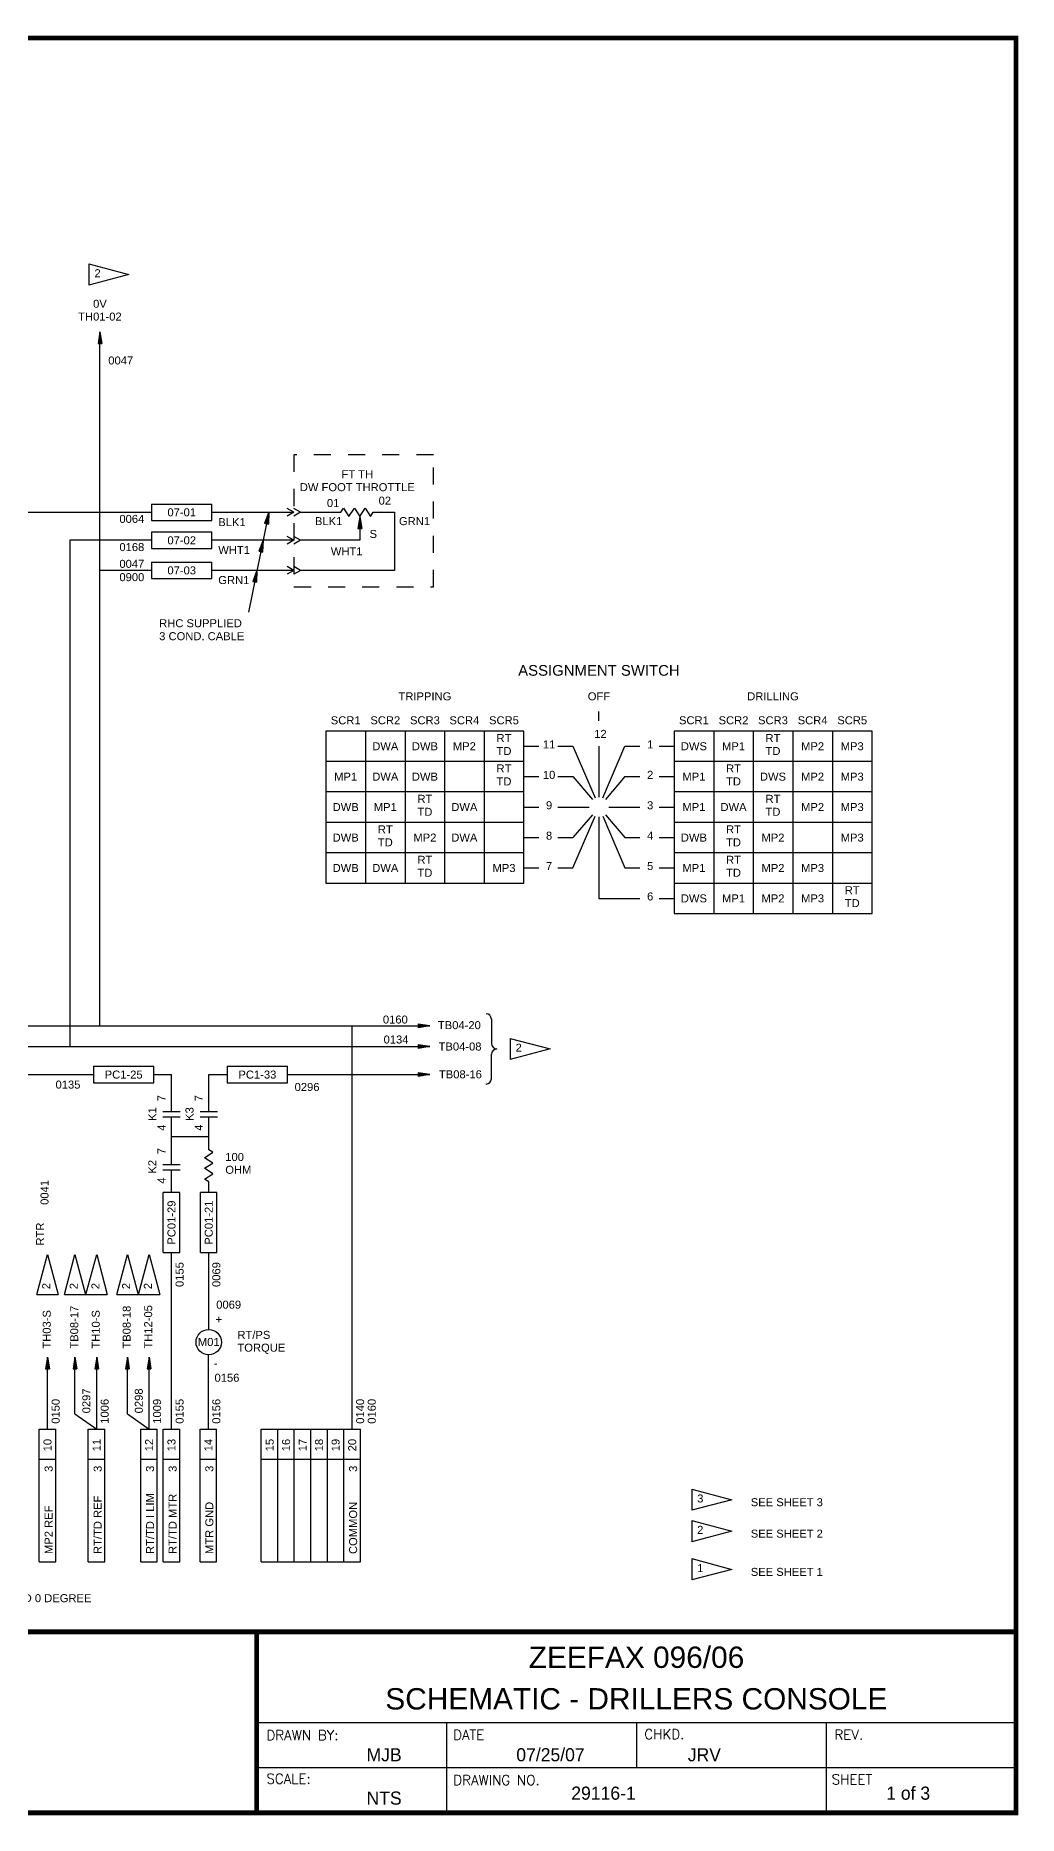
# Model space of a CAD drawing. Extents: x 0.8 to 17.4, y -1.4 to 9.
# Drawn here: x 11.67 to 17.42, y -1.4 to 9.03 of the extents above; entities that cross this region are included whole.
import ezdxf
from ezdxf.enums import TextEntityAlignment as Align

# ---------------------------------------------------------------- set-up
doc = ezdxf.new("R2010")
doc.units = 0
doc.header["$MEASUREMENT"] = 0
doc.linetypes.add('DASHED2', pattern=[0.375, 0.25, -0.125])
doc.layers.get('0').update_dxf_attribs({"linetype": 'CONTINUOUS'})
doc.layers.add('DRAWING', color=7, linetype='CONTINUOUS')
doc.styles.add('A1', font='A1.shx')
doc.styles.add('ROMAND', font='ROMAND.shx')
doc.styles.get("Standard").update_dxf_attribs({"font": 'ARIAL.TTF'})

# ---------------------------------------------------------------- blocks, each defined once
blk = doc.blocks.new('pot_arrow')
blk.add_hatch(color=256).paths.add_polyline_path([(-0.068, 0.011), (-0.068, -0.011), (0, 0)])
for p, q in [((-0.068, 0.011), (-0.068, -0.011)), ((0, 0), (-0.068, 0.011)), ((0, 0), (-0.068, -0.011))]:
    blk.add_line(p, q)
blk = doc.blocks.new('connection')
blk.add_circle((0.074, 0), 0.0744)
blk = doc.blocks.new('npcap')
for p, q in [((0, 0.051), (0, -0.051)), ((0.031, 0.051), (0.031, -0.051))]:
    blk.add_line(p, q)
blk = doc.blocks.new('resistor')
for p, q in [((0, 0), (0.016, 0.025)), ((0.016, 0.025), (0.047, -0.025)), ((0.047, -0.025), (0.08, 0.025)), ((0.08, 0.025), (0.111, -0.025)), ((0.111, -0.025), (0.142, 0.025)), ((0.142, 0.025), (0.174, -0.025)), ((0.174, -0.025), (0.189, 0))]:
    blk.add_line(p, q)

msp = doc.modelspace()

# ---------------------------------------------------------------- linework, layer by layer
at = {"color": 7}
for p, q in [((12.963, -0.854), (17.409, -0.854)), ((14.075, -0.854), (14.075, -1.384)), ((15.186, -0.854), (15.186, -1.119)), ((16.297, -0.854), (16.297, -1.384)), ((12.963, -1.119), (17.409, -1.119))]:
    msp.add_line(p, q, dxfattribs=at)
at = {"color": 7, "const_width": 0.0288}
msp.add_lwpolyline([(17.409, -1.384), (17.409, 9.011), (0.776, 9.011), (0.776, -1.384)], close=True, dxfattribs=at)
for points in [[(0.776, -0.324), (17.409, -0.324)], [(12.963, -1.384), (12.963, -0.324)]]:
    msp.add_lwpolyline(points, dxfattribs=at)
at = {"layer": 'DRAWING', "color": 7}
for p, q in [((11.981, 7.689), (12.215, 7.626)), ((11.981, 7.689), (11.981, 7.564)), ((12.215, 7.626), (11.981, 7.564)), ((12.045, 3.225), (12.045, 7.29)), ((12.347, 6.281), (12.7, 6.281)), ((12.347, 6.281), (12.347, 6.185)), ((12.7, 6.185), (12.7, 6.281)), ((13.181, 6.233), (13.142, 6.256)), ((13.22, 6.233), (13.181, 6.256)), ((10.721, 6.233), (12.347, 6.233)), ((12.347, 6.185), (12.7, 6.185)), ((12.7, 6.233), (13.181, 6.233)), ((13.034, 6.233), (12.914, 5.649)), ((13.181, 6.233), (13.142, 6.21)), ((13.22, 6.233), (13.181, 6.21)), ((13.22, 6.233), (13.456, 6.233)), ((13.567, 6.207), (13.567, 6.069)), ((13.645, 6.233), (13.769, 6.233)), ((13.769, 6.233), (13.769, 5.893)), ((11.869, 6.069), (11.869, 3.104)), ((12.347, 6.069), (11.869, 6.069)), ((12.347, 6.118), (12.7, 6.118)), ((12.347, 6.118), (12.347, 6.021)), ((12.7, 6.021), (12.7, 6.118)), ((13.181, 6.069), (12.7, 6.069)), ((13.181, 6.069), (13.142, 6.092)), ((13.181, 6.069), (13.142, 6.047)), ((13.22, 6.069), (13.181, 6.092)), ((13.22, 6.069), (13.181, 6.047)), ((13.567, 6.069), (13.22, 6.069)), ((12.347, 6.021), (12.7, 6.021)), ((12.347, 5.893), (12.045, 5.893)), ((12.347, 5.942), (12.7, 5.942)), ((12.347, 5.942), (12.347, 5.845)), ((12.347, 5.845), (12.7, 5.845)), ((12.7, 5.845), (12.7, 5.942)), ((13.181, 5.893), (12.7, 5.893)), ((13.181, 5.893), (13.142, 5.916)), ((13.181, 5.893), (13.142, 5.871)), ((13.22, 5.893), (13.181, 5.916)), ((13.22, 5.893), (13.181, 5.871)), ((13.769, 5.893), (13.22, 5.893)), ((14.967, 5.011), (14.967, 5.066)), ((13.368, 4.952), (13.368, 4.061)), ((14.527, 4.952), (13.368, 4.952)), ((13.6, 4.952), (13.6, 4.061)), ((13.832, 4.952), (13.832, 4.061)), ((14.063, 4.952), (14.063, 4.061)), ((14.295, 4.952), (14.295, 4.061)), ((14.527, 4.061), (14.527, 4.952)), ((15.407, 4.952), (15.407, 3.883)), ((16.566, 4.952), (15.407, 4.952)), ((15.639, 4.952), (15.639, 3.883)), ((15.871, 4.952), (15.871, 3.883)), ((16.102, 4.952), (16.102, 3.883)), ((16.334, 4.952), (16.334, 3.883)), ((16.566, 3.883), (16.566, 4.952)), ((14.527, 4.863), (14.615, 4.863)), ((14.727, 4.863), (14.815, 4.863)), ((14.815, 4.863), (14.944, 4.56)), ((14.967, 4.863), (14.967, 4.565)), ((14.99, 4.56), (15.119, 4.863)), ((15.119, 4.863), (15.207, 4.863)), ((15.319, 4.863), (15.407, 4.863)), ((14.527, 4.774), (13.368, 4.774)), ((16.566, 4.774), (15.407, 4.774)), ((14.527, 4.596), (13.368, 4.596)), ((14.527, 4.685), (14.615, 4.685)), ((14.727, 4.685), (14.815, 4.685)), ((14.815, 4.685), (14.929, 4.551)), ((15.119, 4.685), (15.005, 4.551)), ((15.119, 4.685), (15.207, 4.685)), ((15.319, 4.685), (15.407, 4.685)), ((16.566, 4.596), (15.407, 4.596)), ((14.527, 4.507), (14.615, 4.507)), ((14.727, 4.507), (14.909, 4.507)), ((15.025, 4.507), (15.207, 4.507)), ((15.319, 4.507), (15.407, 4.507)), ((14.527, 4.417), (13.368, 4.417)), ((14.929, 4.462), (14.815, 4.328)), ((14.815, 4.15), (14.944, 4.453)), ((14.967, 4.449), (14.967, 3.972)), ((14.99, 4.453), (15.119, 4.15)), ((15.005, 4.462), (15.119, 4.328)), ((16.566, 4.417), (15.407, 4.417)), ((14.527, 4.328), (14.615, 4.328)), ((14.727, 4.328), (14.815, 4.328)), ((15.119, 4.328), (15.207, 4.328)), ((15.319, 4.328), (15.407, 4.328)), ((14.527, 4.239), (13.368, 4.239)), ((16.566, 4.239), (15.407, 4.239)), ((14.527, 4.15), (14.615, 4.15)), ((14.727, 4.15), (14.815, 4.15)), ((15.119, 4.15), (15.207, 4.15)), ((15.319, 4.15), (15.407, 4.15)), ((13.368, 4.061), (14.527, 4.061)), ((14.967, 3.972), (15.207, 3.972)), ((15.319, 3.972), (15.407, 3.972)), ((15.407, 4.061), (16.566, 4.061)), ((15.407, 3.883), (16.566, 3.883)), ((14.306, 3.296), (14.306, 3.296)), ((14.338, 3.265), (14.338, 3.122)), ((5.339, 3.225), (13.976, 3.225)), ((13.522, 0.863), (13.522, 3.225)), ((14.447, 3.152), (14.682, 3.09)), ((14.447, 3.152), (14.447, 3.028)), ((8.078, 3.104), (13.976, 3.104)), ((14.338, 2.916), (14.338, 3.059)), ((14.369, 3.091), (14.369, 3.091)), ((14.369, 3.091), (14.369, 3.091)), ((14.682, 3.09), (14.447, 3.028)), ((8.309, 2.94), (12.007, 2.94)), ((12.007, 2.989), (12.361, 2.989)), ((12.007, 2.989), (12.007, 2.892)), ((12.361, 2.892), (12.361, 2.989)), ((12.361, 2.94), (12.464, 2.94)), ((12.464, 2.724), (12.464, 2.94)), ((12.682, 2.94), (12.791, 2.94)), ((12.682, 2.724), (12.682, 2.94)), ((12.791, 2.989), (13.144, 2.989)), ((12.791, 2.989), (12.791, 2.892)), ((13.144, 2.892), (13.144, 2.989)), ((13.144, 2.94), (13.976, 2.94)), ((12.007, 2.892), (12.361, 2.892)), ((12.791, 2.892), (13.144, 2.892)), ((12.464, 2.414), (12.464, 2.692)), ((12.682, 2.5), (12.682, 2.692)), ((12.464, 2.578), (12.682, 2.578)), ((12.464, 2.25), (12.464, 2.382)), ((12.682, 2.25), (12.682, 2.311)), ((12.416, 1.897), (12.416, 2.25)), ((12.513, 2.25), (12.416, 2.25)), ((12.513, 1.897), (12.513, 2.25)), ((12.634, 1.897), (12.634, 2.25)), ((12.73, 2.25), (12.634, 2.25)), ((12.73, 1.897), (12.73, 2.25)), ((11.676, 1.651), (11.738, 1.886)), ((11.738, 1.886), (11.801, 1.651)), ((11.837, 1.651), (11.899, 1.886)), ((11.899, 1.886), (11.961, 1.651)), ((11.963, 1.651), (12.026, 1.886)), ((12.026, 1.886), (12.088, 1.651)), ((12.144, 1.651), (12.206, 1.886)), ((12.206, 1.886), (12.268, 1.651)), ((12.27, 1.651), (12.333, 1.886)), ((12.333, 1.886), (12.395, 1.651)), ((12.416, 1.897), (12.513, 1.897)), ((12.464, 0.863), (12.464, 1.897)), ((12.634, 1.897), (12.73, 1.897)), ((12.682, 1.448), (12.682, 1.897)), ((11.676, 1.651), (11.801, 1.651)), ((11.837, 1.651), (11.961, 1.651)), ((11.963, 1.651), (12.088, 1.651)), ((12.144, 1.651), (12.268, 1.651)), ((12.27, 1.651), (12.395, 1.651)), ((11.738, 0.863), (11.738, 1.285)), ((11.899, 0.953), (11.899, 1.285)), ((12.026, 0.863), (12.026, 1.285)), ((12.206, 0.953), (12.206, 1.285)), ((12.333, 0.863), (12.333, 1.285)), ((12.68, 0.863), (12.68, 1.299)), ((11.899, 0.953), (12.026, 0.863)), ((12.206, 0.953), (12.333, 0.863)), ((11.69, 0.087), (11.69, 0.863)), ((11.69, 0.863), (11.787, 0.863)), ((11.787, 0.087), (11.787, 0.863)), ((11.977, 0.087), (11.977, 0.863)), ((11.977, 0.863), (12.074, 0.863)), ((12.074, 0.087), (12.074, 0.863)), ((12.284, 0.087), (12.284, 0.863)), ((12.284, 0.863), (12.381, 0.863)), ((12.381, 0.087), (12.381, 0.863)), ((12.416, 0.087), (12.416, 0.863)), ((12.416, 0.863), (12.513, 0.863)), ((12.513, 0.087), (12.513, 0.863)), ((12.631, 0.087), (12.631, 0.863)), ((12.631, 0.863), (12.728, 0.863)), ((12.728, 0.087), (12.728, 0.863)), ((12.99, 0.087), (12.99, 0.863)), ((12.99, 0.863), (13.57, 0.863)), ((13.087, 0.087), (13.087, 0.863)), ((13.183, 0.087), (13.183, 0.863)), ((13.28, 0.087), (13.28, 0.863)), ((13.377, 0.087), (13.377, 0.863)), ((13.473, 0.087), (13.473, 0.863)), ((13.57, 0.087), (13.57, 0.863)), ((11.69, 0.688), (11.787, 0.688)), ((11.977, 0.688), (12.074, 0.688)), ((12.284, 0.688), (12.381, 0.688)), ((12.416, 0.688), (12.513, 0.688)), ((12.631, 0.688), (12.728, 0.688)), ((12.99, 0.688), (13.57, 0.688)), ((15.51, 0.512), (15.745, 0.45)), ((15.51, 0.512), (15.51, 0.388)), ((15.745, 0.45), (15.51, 0.388)), ((15.51, 0.328), (15.745, 0.266)), ((15.51, 0.328), (15.51, 0.204)), ((15.745, 0.266), (15.51, 0.204)), ((15.51, 0.105), (15.745, 0.042)), ((15.51, 0.105), (15.51, -0.02)), ((11.69, 0.087), (11.787, 0.087)), ((11.977, 0.087), (12.074, 0.087)), ((12.284, 0.087), (12.381, 0.087)), ((12.416, 0.087), (12.513, 0.087)), ((12.631, 0.087), (12.728, 0.087)), ((12.99, 0.087), (13.57, 0.087)), ((15.745, 0.042), (15.51, -0.02))]:
    msp.add_line(p, q, dxfattribs=at)
at = {"layer": 'DRAWING', "color": 7, "linetype": 'DASHED2', "ltscale": 0.25}
for p, q in [((13.181, 6.57), (13.181, 5.796)), ((13.998, 6.57), (13.181, 6.57)), ((13.998, 5.796), (13.998, 6.57)), ((13.181, 5.796), (13.998, 5.796))]:
    msp.add_line(p, q, dxfattribs=at)
at = {"layer": 'DRAWING', "color": 7}
for centre, start, end in [((14.306, 3.265), 0, 90), ((14.369, 3.122), 180, 270), ((14.369, 3.059), 90, 180), ((14.306, 2.916), 270, 0)]:
    msp.add_arc(centre, 0.0312, start, end, dxfattribs=at)

# ---------------------------------------------------------------- block references
for name, p, rotation in [('pot_arrow', (12.045, 7.29), 90), ('pot_arrow', (13.034, 6.233), 78.45535666260274), ('pot_arrow', (13.567, 6.207), 90), ('pot_arrow', (13, 6.069), 78.45535666260274), ('pot_arrow', (12.964, 5.893), 78.45535666260274), ('npcap', (12.464, 2.692), 90), ('npcap', (12.682, 2.692), 90), ('npcap', (12.464, 2.382), 90), ('resistor', (12.682, 2.311), 90), ('connection', (12.682, 1.299), 90), ('pot_arrow', (11.738, 1.285), 90), ('pot_arrow', (11.899, 1.285), 90), ('pot_arrow', (12.026, 1.285), 90), ('pot_arrow', (12.206, 1.285), 90), ('pot_arrow', (12.333, 1.285), 90)]:
    msp.add_blockref(name, p, dxfattribs=dict(at, rotation=rotation))
for name, p in [('resistor', (13.456, 6.233)), ('pot_arrow', (13.976, 3.225)), ('pot_arrow', (13.976, 3.104)), ('pot_arrow', (13.976, 2.94))]:
    msp.add_blockref(name, p, dxfattribs=at)

# ---------------------------------------------------------------- texts
at = {"color": 7}
for s, height, style, p in [('DRAWN BY:', 0.0576, 'ROMAND', (13.02, -0.958)), ('DATE', 0.0576, 'ROMAND', (14.113, -0.956)), ('CHKD.', 0.0576, 'ROMAND', (15.233, -0.952)), ('REV.', 0.0576, 'ROMAND', (16.346, -0.955)), ('MJB', 0.0769, 'A1', (13.606, -1.082)), ('07/25/07', 0.0769, 'A1', (14.483, -1.082)), ('JRV', 0.0769, 'A1', (15.487, -1.082)), ('SCALE:', 0.0576, 'ROMAND', (13.02, -1.213)), ('DRAWING NO.', 0.05763, 'ROMAND', (14.114, -1.221)), ('29116-1', 0.0769, 'A1', (14.805, -1.307)), ('SHEET', 0.0576, 'ROMAND', (16.33, -1.217)), ('1 of 3', 0.0769, 'A1', (16.649, -1.307)), ('NTS', 0.0769, 'A1', (13.606, -1.336))]:
    msp.add_text(s, height=height, dxfattribs=dict(at, style=style)).set_placement(p)
at = {"layer": 'DRAWING', "color": 7}
for s, height, p in [('2', 0.0469, (12.013, 7.61)), ('0047', 0.0469, (12.094, 7.099)), ('01', 0.0469, (13.374, 6.264)), ('02', 0.0469, (13.677, 6.278)), ('0064', 0.0469, (12.159, 6.171)), ('BLK1', 0.0469, (12.738, 6.152)), ('BLK1', 0.0469, (13.304, 6.158)), ('GRN1', 0.0469, (13.796, 6.158)), ('0168', 0.0469, (12.159, 6.006)), ('S', 0.0469, (13.624, 6.083)), ('0047', 0.0469, (12.159, 5.908)), ('WHT1', 0.0469, (12.738, 5.989)), ('WHT1', 0.0469, (13.397, 5.981)), ('0900', 0.0469, (12.159, 5.83)), ('GRN1', 0.0469, (12.738, 5.813)), ('3 COND. CABLE', 0.04688, (12.392, 5.484)), ('RHC SUPPLIED', 0.04688, (12.392, 5.56)), ('12', 0.0469, (14.939, 4.912)), ('0160', 0.0469, (13.702, 3.239)), ('TB04-20', 0.0469, (14.024, 3.206)), ('0134', 0.0469, (13.706, 3.122)), ('TB04-08', 0.0469, (14.028, 3.081)), ('2', 0.0469, (14.479, 3.074)), ('TB08-16', 0.0469, (14.03, 2.918)), ('0135', 0.0469, (11.785, 2.858)), ('0296', 0.0469, (13.185, 2.844)), ('OHM', 0.0469, (12.779, 2.359)), ('100', 0.0469, (12.779, 2.434)), ('0069', 0.0469, (12.726, 1.569)), ('+', 0.0469, (12.722, 1.483)), ('TORQUE', 0.0469, (12.85, 1.317)), ('RT/PS', 0.0469, (12.85, 1.392)), ('-', 0.0469, (12.712, 1.226)), ('0156', 0.0469, (12.716, 1.141)), ('3', 0.0469, (15.542, 0.434)), ('SEE SHEET 3', 0.04688, (15.856, 0.412)), ('2', 0.0469, (15.542, 0.25)), ('SEE SHEET 2', 0.04688, (15.856, 0.228)), ('1', 0.0469, (15.542, 0.026)), ('SEE SHEET 1', 0.04688, (15.856, 0.004))]:
    msp.add_text(s, height=height, dxfattribs=at).set_placement(p)
for s, height, p in [('TH01-02', 0.0469, (12.045, 7.356)), ('0V', 0.0469, (12.045, 7.431)), ('FT TH', 0.0469, (13.552, 6.433)), ('DW FOOT THROTTLE', 0.04688, (13.552, 6.357)), ('ASSIGNMENT SWITCH', 0.0625, (14.967, 5.276)), ('TRIPPING', 0.0469, (13.948, 5.132)), ('OFF', 0.0469, (14.967, 5.132)), ('DRILLING', 0.0469, (15.986, 5.132)), ('11', 0.0469, (14.675, 4.85)), ('1', 0.0469, (15.267, 4.85)), ('10', 0.0469, (14.675, 4.672)), ('2', 0.0469, (15.267, 4.672)), ('9', 0.0469, (14.675, 4.494)), ('3', 0.0469, (15.267, 4.494)), ('8', 0.0469, (14.675, 4.316)), ('4', 0.0469, (15.267, 4.316)), ('7', 0.0469, (14.675, 4.138)), ('5', 0.0469, (15.267, 4.138)), ('6', 0.0469, (15.267, 3.96)), ('VIA 20 PIN MALE RECPT, KEYED 0 DEGREE', 0.04688, (11.311, -0.15))]:
    msp.add_text(s, height=height, dxfattribs=at).set_placement(p, align=Align.CENTER)
for s, p in [('07-01', (12.524, 6.233)), ('07-02', (12.524, 6.069)), ('07-03', (12.524, 5.893)), ('SCR1', (13.484, 5.015)), ('SCR2', (13.716, 5.015)), ('SCR3', (13.948, 5.015)), ('SCR4', (14.179, 5.015)), ('SCR5', (14.411, 5.015)), ('SCR1', (15.523, 5.015)), ('SCR2', (15.755, 5.015)), ('SCR3', (15.986, 5.015)), ('SCR4', (16.218, 5.015)), ('SCR5', (16.45, 5.015)), ('RT', (14.411, 4.911)), ('RT', (15.986, 4.911)), ('DWA', (13.716, 4.863)), ('DWB', (13.948, 4.863)), ('MP2', (14.179, 4.863)), ('TD', (14.411, 4.835)), ('DWS', (15.523, 4.863)), ('MP1', (15.755, 4.863)), ('TD', (15.986, 4.835)), ('MP2', (16.218, 4.863)), ('MP3', (16.45, 4.863)), ('MP1', (13.484, 4.685)), ('DWA', (13.716, 4.685)), ('DWB', (13.948, 4.685)), ('RT', (14.411, 4.733)), ('MP1', (15.523, 4.685)), ('RT', (15.755, 4.733)), ('DWS', (15.986, 4.685)), ('MP2', (16.218, 4.685)), ('MP3', (16.45, 4.685)), ('TD', (14.411, 4.657)), ('TD', (15.755, 4.657)), ('DWB', (13.484, 4.507)), ('MP1', (13.716, 4.507)), ('TD', (13.948, 4.479)), ('RT', (13.948, 4.555)), ('DWA', (14.179, 4.507)), ('MP1', (15.523, 4.507)), ('DWA', (15.755, 4.507)), ('TD', (15.986, 4.479)), ('RT', (15.986, 4.555)), ('MP2', (16.218, 4.507)), ('MP3', (16.45, 4.507)), ('RT', (13.716, 4.376)), ('RT', (15.755, 4.376)), ('DWB', (13.484, 4.328)), ('TD', (13.716, 4.3)), ('MP2', (13.948, 4.328)), ('DWA', (14.179, 4.328)), ('DWB', (15.523, 4.328)), ('TD', (15.755, 4.3)), ('MP2', (15.986, 4.328)), ('MP3', (16.45, 4.328)), ('DWB', (13.484, 4.15)), ('DWA', (13.716, 4.15)), ('RT', (13.948, 4.198)), ('MP3', (14.411, 4.15)), ('MP1', (15.523, 4.15)), ('RT', (15.755, 4.198)), ('MP2', (15.986, 4.15)), ('MP3', (16.218, 4.15)), ('TD', (13.948, 4.122)), ('TD', (15.755, 4.122)), ('DWS', (15.523, 3.972)), ('MP1', (15.755, 3.972)), ('MP2', (15.986, 3.972)), ('MP3', (16.218, 3.972)), ('TD', (16.45, 3.944)), ('RT', (16.45, 4.02)), ('PC1-25', (12.184, 2.94)), ('PC1-33', (12.967, 2.94)), ('M01', (12.682, 1.374))]:
    msp.add_text(s, height=0.0469, dxfattribs=at).set_placement(p, align=Align.MIDDLE_CENTER)
for s, height, p in [('7', 0.0469, (12.429, 2.783)), ('7', 0.0469, (12.647, 2.783)), ('4', 0.0469, (12.429, 2.611)), ('4', 0.0469, (12.647, 2.611)), ('7', 0.0469, (12.429, 2.473)), ('0041', 0.0469, (11.744, 2.177)), ('4', 0.0469, (12.429, 2.301)), ('0155', 0.0469, (12.535, 1.696)), ('0069', 0.0469, (12.75, 1.696)), ('2', 0.0469, (11.754, 1.683)), ('2', 0.0469, (11.915, 1.683)), ('2', 0.0469, (12.042, 1.683)), ('2', 0.0469, (12.222, 1.683)), ('2', 0.0469, (12.349, 1.683)), ('TB08-17', 0.0469, (11.918, 1.335)), ('TB08-18', 0.0469, (12.225, 1.335)), ('TH12-05', 0.0469, (12.351, 1.335)), ('TH03-S', 0.0469, (11.757, 1.335)), ('TH10-S', 0.0469, (12.044, 1.335)), ('0297', 0.0469, (11.989, 0.956)), ('0298', 0.0469, (12.296, 0.956)), ('0150', 0.0469, (11.809, 0.895)), ('1006', 0.0469, (12.096, 0.895)), ('1009', 0.0469, (12.403, 0.895)), ('0155', 0.0469, (12.535, 0.895)), ('0156', 0.0469, (12.75, 0.895)), ('0140', 0.0469, (13.592, 0.895)), ('0160', 0.0469, (13.66, 0.895)), ('3', 0.0469, (11.768, 0.613)), ('3', 0.0469, (12.055, 0.613)), ('3', 0.0469, (12.362, 0.613)), ('3', 0.0469, (12.494, 0.613)), ('3', 0.0469, (12.709, 0.613)), ('3', 0.0469, (13.551, 0.613)), ('RT/TD REF', 0.0469, (12.055, 0.132)), ('RT/TD I LIM', 0.04688, (12.362, 0.132)), ('RT/TD MTR', 0.0469, (12.494, 0.132)), ('MTR GND', 0.0469, (12.709, 0.132)), ('COMMON', 0.0469, (13.551, 0.132)), ('MP2 REF', 0.0469, (11.768, 0.132))]:
    msp.add_text(s, height=height, rotation=90, dxfattribs=at).set_placement(p)
for s, p in [('K1', (12.375, 2.709)), ('K3', (12.593, 2.709)), ('K2', (12.375, 2.4)), ('RTR', (11.718, 2.006))]:
    msp.add_text(s, height=0.0469, rotation=90, dxfattribs=at).set_placement(p, align=Align.CENTER)
for s, p in [('PC01-29', (12.464, 2.073)), ('PC01-21', (12.682, 2.073)), ('10', (11.738, 0.77)), ('11', (12.026, 0.77)), ('12', (12.333, 0.77)), ('13', (12.464, 0.77)), ('14', (12.68, 0.77)), ('15', (13.039, 0.77)), ('16', (13.135, 0.77)), ('17', (13.232, 0.77)), ('18', (13.328, 0.77)), ('19', (13.425, 0.77)), ('20', (13.522, 0.77))]:
    msp.add_text(s, height=0.0469, rotation=90, dxfattribs=at).set_placement(p, align=Align.MIDDLE_CENTER)
at = {"layer": 'DRAWING', "color": 7, "linetype": 'ByBlock'}
msp.add_text('ZEEFAX 096/06', height=0.125, dxfattribs=at).set_placement((15.187, -0.535), align=Align.CENTER)
msp.add_text('SCHEMATIC - DRILLERS CONSOLE', height=0.125, dxfattribs=at).set_placement((15.186, -0.716), align=Align.MIDDLE_CENTER)

doc.saveas('drawing.dxf')
